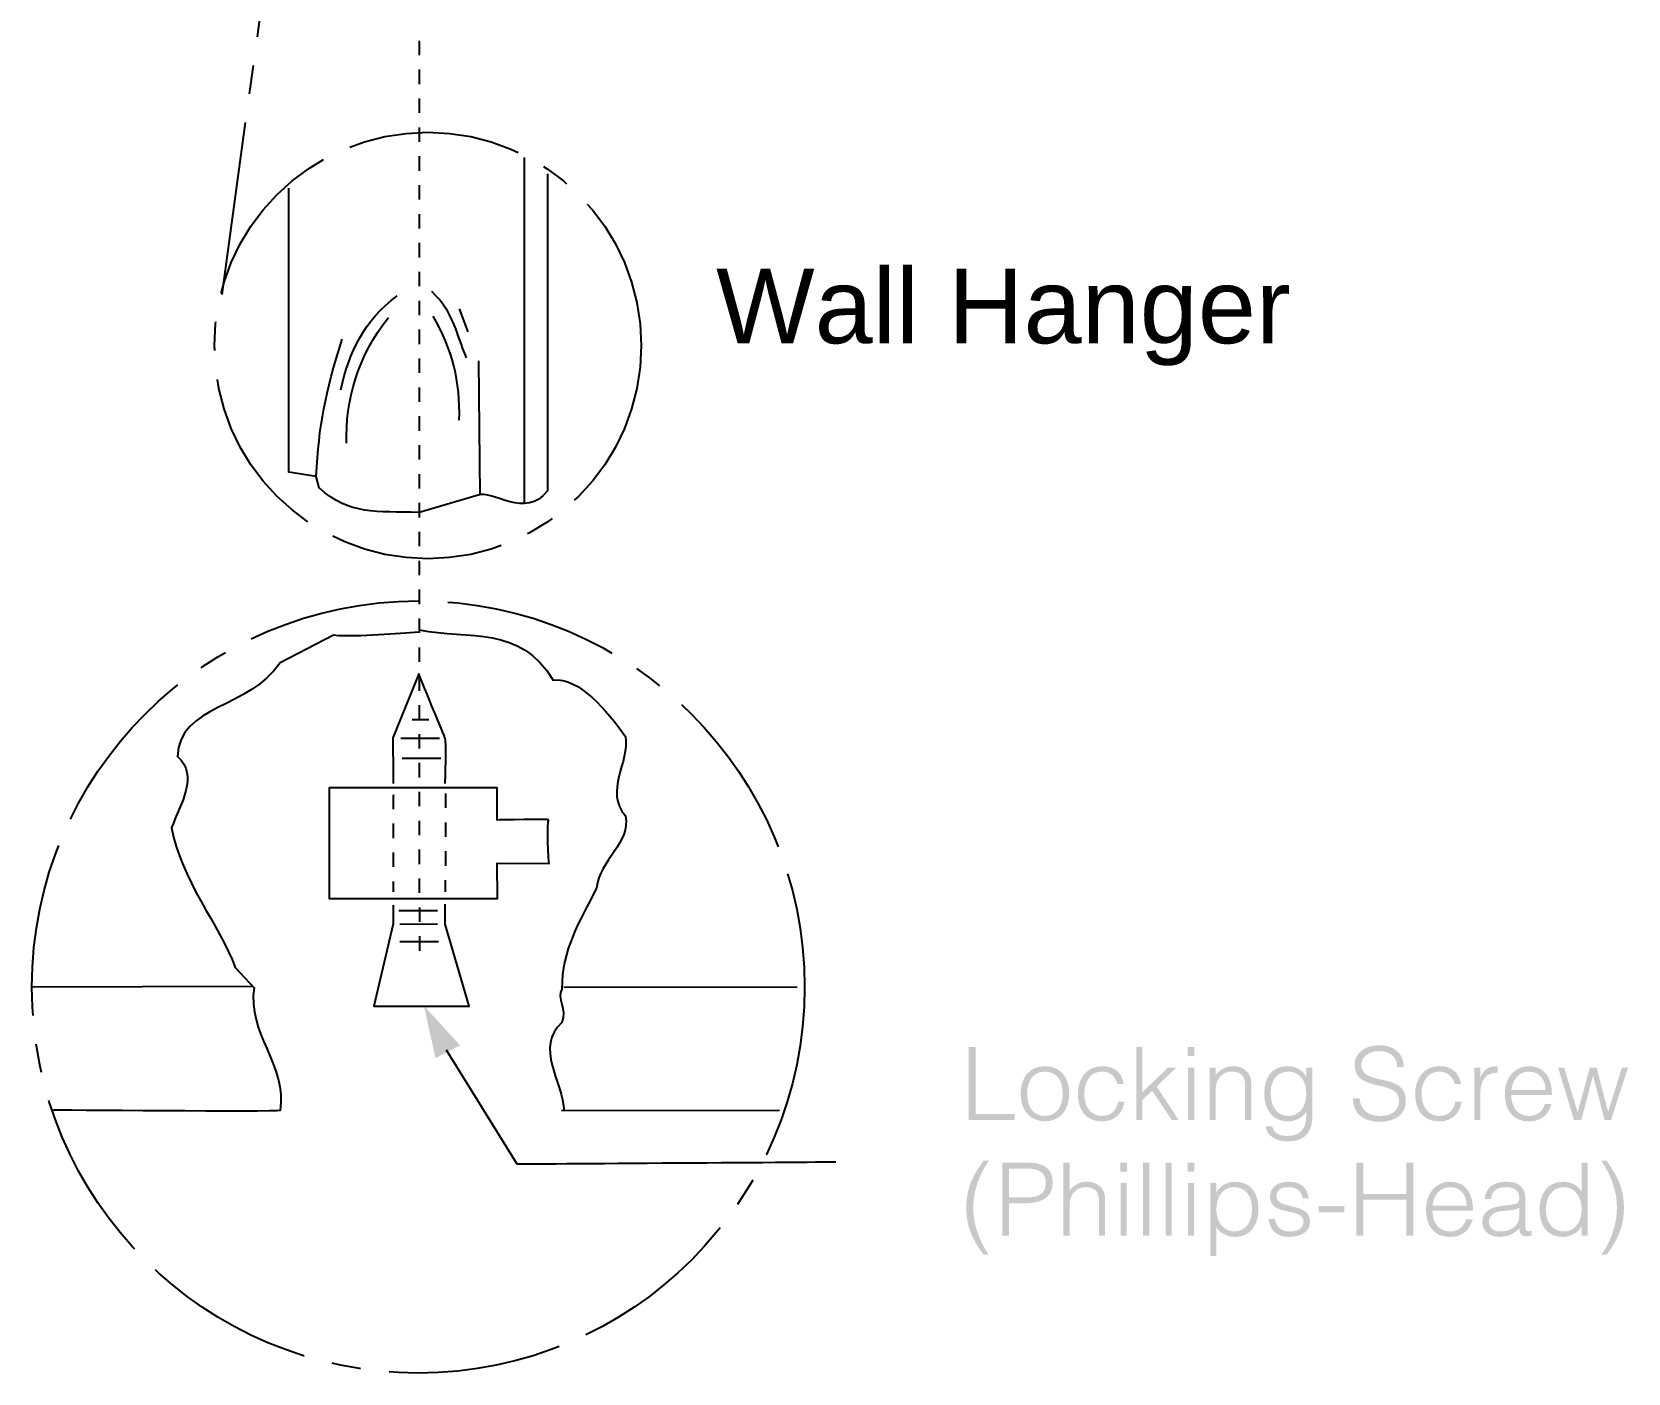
# Model space of a CAD drawing. Extents: x -115 to 53, y -129 to 6.
# Drawn here: x -4.49 to 34.47, y -91.71 to -58.95 of the extents above; entities that cross this region are included whole.
import ezdxf
from ezdxf.enums import TextEntityAlignment as Align

# ---------------------------------------------------------------- set-up
doc = ezdxf.new("R2010")
doc.units = 0
doc.header["$MEASUREMENT"] = 0
doc.linetypes.add('AI9-LTYPE2', pattern=[11.288889, 4.233333, -0.705556, 0.705556, -0.705556, 4.233333, -0.705556])
doc.linetypes.add('AI9-LTYPE6', pattern=[2.116667, 0.352778, -0.352778, 0.352778, -0.352778, 0.352778, -0.352778])
doc.layers.add('MODEL_NAME', color=3, linetype='CONTINUOUS')
doc.layers.add('TEXT', color=1, linetype='CONTINUOUS')
doc.styles.add('Arial_5', font='arial.ttf', dxfattribs={"height": 5})

# ---------------------------------------------------------------- blocks, each defined once
blk = doc.blocks.new('AI9-BLK46')
at = {"layer": 'MODEL_NAME', "color": 1, "linetype": 'AI9-LTYPE2'}
blk.add_circle((0, 0), 9.429, dxfattribs=at)
blk = doc.blocks.new('AI9-BLK44')
at = {"layer": 'MODEL_NAME', "color": 1, "linetype": 'AI9-LTYPE2'}
blk.add_circle((0, 0), 5.207, dxfattribs=at)
blk = doc.blocks.new('AI9-BLK28')
at = {"layer": 'MODEL_NAME'}
blk.add_hatch(color=1, dxfattribs=at).paths.add_polyline_path([(0.338, -0.631), (0, 0.631), (-0.338, -0.631)])
blk = doc.blocks.new('AI9-BLK27')
at = {"layer": 'MODEL_NAME'}
h = blk.add_hatch(color=1, dxfattribs=at)
edge = h.paths.add_edge_path()
edge.add_spline(control_points=[(-8.016, 0.751), (-8.016, 0.751), (-8.016, 2.529), (-8.016, 2.529), (-8.016, 2.529), (-7.848, 2.529), (-7.848, 2.529), (-7.848, 2.529), (-7.848, 0.894), (-7.848, 0.894), (-7.848, 0.894), (-6.895, 0.894), (-6.895, 0.894), (-6.895, 0.894), (-6.895, 0.751), (-6.895, 0.751), (-6.895, 0.751), (-8.016, 0.751), (-8.016, 0.751)], knot_values=[0, 0, 0, 0, 1, 1, 1, 2, 2, 2, 3, 3, 3, 4, 4, 4, 5, 5, 5, 6, 6, 6, 6], degree=3, periodic=0)
h = blk.add_hatch(color=1, dxfattribs=at)
edge = h.paths.add_edge_path()
edge.add_spline(control_points=[(-3.929, 0.751), (-3.929, 0.751), (-3.929, 2.529), (-3.929, 2.529), (-3.929, 2.529), (-3.781, 2.529), (-3.781, 2.529), (-3.781, 2.529), (-3.781, 1.422), (-3.781, 1.422), (-3.781, 1.422), (-3.154, 2.03), (-3.154, 2.03), (-3.154, 2.03), (-2.952, 2.03), (-2.952, 2.03), (-2.952, 2.03), (-3.43, 1.568), (-3.43, 1.568), (-3.43, 1.568), (-2.895, 0.751), (-2.895, 0.751), (-2.895, 0.751), (-3.06, 0.751), (-3.06, 0.751), (-3.06, 0.751), (-3.539, 1.464), (-3.539, 1.464), (-3.539, 1.464), (-3.781, 1.235), (-3.781, 1.235), (-3.781, 1.235), (-3.781, 0.751), (-3.781, 0.751), (-3.781, 0.751), (-3.929, 0.751), (-3.929, 0.751)], knot_values=[0, 0, 0, 0, 1, 1, 1, 2, 2, 2, 3, 3, 3, 4, 4, 4, 5, 5, 5, 6, 6, 6, 7, 7, 7, 8, 8, 8, 9, 9, 9, 10, 10, 10, 11, 11, 11, 12, 12, 12, 12], degree=3, periodic=0)
h = blk.add_hatch(color=1, dxfattribs=at)
edge = h.paths.add_edge_path()
edge.add_spline(control_points=[(-2.663, 0.751), (-2.663, 0.751), (-2.663, 2.03), (-2.663, 2.03), (-2.663, 2.03), (-2.514, 2.03), (-2.514, 2.03), (-2.514, 2.03), (-2.514, 0.751), (-2.514, 0.751), (-2.514, 0.751), (-2.663, 0.751), (-2.663, 0.751)], knot_values=[0, 0, 0, 0, 1, 1, 1, 2, 2, 2, 3, 3, 3, 4, 4, 4, 4], degree=3, periodic=0)
edge = h.paths.add_edge_path()
edge.add_spline(control_points=[(-2.67, 2.309), (-2.67, 2.309), (-2.67, 2.529), (-2.67, 2.529), (-2.67, 2.529), (-2.507, 2.529), (-2.507, 2.529), (-2.507, 2.529), (-2.507, 2.309), (-2.507, 2.309), (-2.507, 2.309), (-2.67, 2.309), (-2.67, 2.309)], knot_values=[0, 0, 0, 0, 1, 1, 1, 2, 2, 2, 3, 3, 3, 4, 4, 4, 4], degree=3, periodic=0)
h = blk.add_hatch(color=1, dxfattribs=at)
edge = h.paths.add_edge_path()
edge.add_spline(control_points=[(1.523, 1.281), (1.55, 0.963), (1.763, 0.847), (2.034, 0.847), (2.353, 0.847), (2.486, 1.02), (2.486, 1.215), (2.486, 1.766), (1.402, 1.4), (1.402, 2.099), (1.402, 2.346), (1.607, 2.575), (2.005, 2.575), (2.405, 2.575), (2.605, 2.333), (2.602, 2.045), (2.602, 2.045), (2.442, 2.045), (2.442, 2.045), (2.442, 2.316), (2.232, 2.432), (2.005, 2.432), (1.664, 2.432), (1.54, 2.222), (1.57, 2.04), (1.647, 1.58), (2.654, 1.911), (2.654, 1.222), (2.654, 0.896), (2.414, 0.704), (2.005, 0.704), (1.634, 0.704), (1.36, 0.896), (1.36, 1.281), (1.36, 1.281), (1.523, 1.281), (1.523, 1.281)], knot_values=[0, 0, 0, 0, 1, 1, 1, 2, 2, 2, 3, 3, 3, 4, 4, 4, 5, 5, 5, 6, 6, 6, 7, 7, 7, 8, 8, 8, 9, 9, 9, 10, 10, 10, 11, 11, 11, 12, 12, 12, 12], degree=3, periodic=0)
h = blk.add_hatch(color=1, dxfattribs=at)
edge = h.paths.add_edge_path(flags=16)
edge.add_spline(control_points=[(-6.157, 1.931), (-6.468, 1.931), (-6.591, 1.667), (-6.591, 1.39), (-6.591, 1.072), (-6.441, 0.849), (-6.157, 0.849), (-5.846, 0.849), (-5.722, 1.116), (-5.722, 1.39), (-5.725, 1.691), (-5.843, 1.931), (-6.157, 1.931)], knot_values=[0, 0, 0, 0, 1, 1, 1, 2, 2, 2, 3, 3, 3, 4, 4, 4, 4], degree=3, periodic=0)
edge = h.paths.add_edge_path()
edge.add_spline(control_points=[(-6.749, 1.39), (-6.749, 1.763), (-6.552, 2.064), (-6.157, 2.064), (-5.757, 2.064), (-5.564, 1.766), (-5.564, 1.39), (-5.564, 0.985), (-5.799, 0.716), (-6.157, 0.716), (-6.483, 0.721), (-6.749, 0.943), (-6.749, 1.39)], knot_values=[0, 0, 0, 0, 1, 1, 1, 2, 2, 2, 3, 3, 3, 4, 4, 4, 4], degree=3, periodic=0)
h = blk.add_hatch(color=1, dxfattribs=at)
edge = h.paths.add_edge_path()
edge.add_spline(control_points=[(-4.386, 1.627), (-4.438, 1.817), (-4.569, 1.931), (-4.766, 1.931), (-5.07, 1.931), (-5.196, 1.654), (-5.196, 1.388), (-5.196, 1.119), (-5.073, 0.849), (-4.766, 0.849), (-4.547, 0.849), (-4.409, 0.98), (-4.374, 1.193), (-4.374, 1.193), (-4.216, 1.193), (-4.216, 1.193), (-4.268, 0.909), (-4.445, 0.716), (-4.766, 0.716), (-5.174, 0.716), (-5.354, 1.01), (-5.354, 1.388), (-5.354, 1.743), (-5.149, 2.064), (-4.766, 2.064), (-4.473, 2.064), (-4.28, 1.924), (-4.236, 1.627), (-4.236, 1.627), (-4.386, 1.627), (-4.386, 1.627)], knot_values=[0, 0, 0, 0, 1, 1, 1, 2, 2, 2, 3, 3, 3, 4, 4, 4, 5, 5, 5, 6, 6, 6, 7, 7, 7, 8, 8, 8, 9, 9, 9, 10, 10, 10, 10], degree=3, periodic=0)
h = blk.add_hatch(color=1, dxfattribs=at)
edge = h.paths.add_edge_path()
edge.add_spline(control_points=[(-1.988, 0.751), (-1.988, 0.751), (-2.136, 0.751), (-2.136, 0.751), (-2.136, 0.751), (-2.136, 2.03), (-2.136, 2.03), (-2.136, 2.03), (-1.988, 2.03), (-1.988, 2.03), (-1.988, 2.03), (-1.988, 1.852), (-1.988, 1.852), (-1.87, 1.978), (-1.754, 2.064), (-1.576, 2.064), (-1.421, 2.064), (-1.277, 2.015), (-1.186, 1.882), (-1.124, 1.79), (-1.122, 1.694), (-1.122, 1.588), (-1.122, 1.588), (-1.122, 0.751), (-1.122, 0.751), (-1.122, 0.751), (-1.27, 0.751), (-1.27, 0.751), (-1.27, 0.751), (-1.27, 1.585), (-1.27, 1.585), (-1.27, 1.815), (-1.364, 1.931), (-1.601, 1.931), (-1.783, 1.931), (-1.909, 1.812), (-1.956, 1.682), (-1.986, 1.6), (-1.988, 1.529), (-1.988, 1.44), (-1.988, 1.44), (-1.988, 0.751), (-1.988, 0.751)], knot_values=[0, 0, 0, 0, 1, 1, 1, 2, 2, 2, 3, 3, 3, 4, 4, 4, 5, 5, 5, 6, 6, 6, 7, 7, 7, 8, 8, 8, 9, 9, 9, 10, 10, 10, 11, 11, 11, 12, 12, 12, 13, 13, 13, 14, 14, 14, 14], degree=3, periodic=0)
h = blk.add_hatch(color=1, dxfattribs=at)
edge = h.paths.add_edge_path(flags=16)
edge.add_spline(control_points=[(-0.208, 1.931), (-0.457, 1.931), (-0.643, 1.751), (-0.645, 1.43), (-0.657, 1.109), (-0.514, 0.849), (-0.208, 0.849), (0.061, 0.849), (0.224, 1.096), (0.224, 1.385), (0.224, 1.694), (0.071, 1.931), (-0.208, 1.931)], knot_values=[0, 0, 0, 0, 1, 1, 1, 2, 2, 2, 3, 3, 3, 4, 4, 4, 4], degree=3, periodic=0)
edge = h.paths.add_edge_path()
edge.add_spline(control_points=[(0.224, 2.03), (0.224, 2.03), (0.372, 2.03), (0.372, 2.03), (0.372, 2.03), (0.372, 0.874), (0.372, 0.874), (0.372, 0.531), (0.259, 0.227), (-0.228, 0.227), (-0.603, 0.227), (-0.759, 0.442), (-0.768, 0.595), (-0.768, 0.595), (-0.61, 0.595), (-0.61, 0.595), (-0.566, 0.402), (-0.403, 0.36), (-0.228, 0.36), (0.177, 0.36), (0.232, 0.662), (0.224, 0.956), (0.13, 0.8), (-0.053, 0.716), (-0.233, 0.716), (-0.623, 0.716), (-0.803, 1.035), (-0.803, 1.393), (-0.803, 1.771), (-0.638, 2.064), (-0.225, 2.064), (-0.062, 2.064), (0.133, 1.973), (0.219, 1.805), (0.219, 1.805), (0.224, 1.805), (0.224, 1.805), (0.224, 1.805), (0.224, 2.03), (0.224, 2.03)], knot_values=[0, 0, 0, 0, 1, 1, 1, 2, 2, 2, 3, 3, 3, 4, 4, 4, 5, 5, 5, 6, 6, 6, 7, 7, 7, 8, 8, 8, 9, 9, 9, 10, 10, 10, 11, 11, 11, 12, 12, 12, 13, 13, 13, 13], degree=3, periodic=0)
h = blk.add_hatch(color=1, dxfattribs=at)
edge = h.paths.add_edge_path()
edge.add_spline(control_points=[(3.847, 1.627), (3.795, 1.817), (3.664, 1.931), (3.467, 1.931), (3.163, 1.931), (3.037, 1.654), (3.037, 1.388), (3.037, 1.119), (3.16, 0.849), (3.467, 0.849), (3.686, 0.849), (3.825, 0.98), (3.859, 1.193), (3.859, 1.193), (4.017, 1.193), (4.017, 1.193), (3.965, 0.909), (3.788, 0.716), (3.467, 0.716), (3.059, 0.716), (2.879, 1.01), (2.879, 1.388), (2.879, 1.743), (3.084, 2.064), (3.467, 2.064), (3.76, 2.064), (3.953, 1.924), (3.998, 1.627), (3.998, 1.627), (3.847, 1.627), (3.847, 1.627)], knot_values=[0, 0, 0, 0, 1, 1, 1, 2, 2, 2, 3, 3, 3, 4, 4, 4, 5, 5, 5, 6, 6, 6, 7, 7, 7, 8, 8, 8, 9, 9, 9, 10, 10, 10, 10], degree=3, periodic=0)
h = blk.add_hatch(color=1, dxfattribs=at)
edge = h.paths.add_edge_path()
edge.add_spline(control_points=[(4.469, 0.751), (4.469, 0.751), (4.321, 0.751), (4.321, 0.751), (4.321, 0.751), (4.321, 2.03), (4.321, 2.03), (4.321, 2.03), (4.469, 2.03), (4.469, 2.03), (4.469, 2.03), (4.469, 1.79), (4.469, 1.79), (4.469, 1.79), (4.474, 1.79), (4.474, 1.79), (4.556, 1.995), (4.677, 2.064), (4.892, 2.064), (4.892, 2.064), (4.892, 1.904), (4.892, 1.904), (4.558, 1.911), (4.469, 1.664), (4.469, 1.378), (4.469, 1.378), (4.469, 0.751), (4.469, 0.751)], knot_values=[0, 0, 0, 0, 1, 1, 1, 2, 2, 2, 3, 3, 3, 4, 4, 4, 5, 5, 5, 6, 6, 6, 7, 7, 7, 8, 8, 8, 9, 9, 9, 9], degree=3, periodic=0)
h = blk.add_hatch(color=1, dxfattribs=at)
edge = h.paths.add_edge_path(flags=16)
edge.add_spline(control_points=[(6.062, 1.479), (6.062, 1.728), (5.924, 1.931), (5.657, 1.931), (5.395, 1.931), (5.257, 1.721), (5.227, 1.479), (5.227, 1.479), (6.062, 1.479), (6.062, 1.479)], knot_values=[0, 0, 0, 0, 1, 1, 1, 2, 2, 2, 3, 3, 3, 3], degree=3, periodic=0)
edge = h.paths.add_edge_path()
edge.add_spline(control_points=[(5.227, 1.356), (5.225, 1.079), (5.373, 0.849), (5.657, 0.849), (5.85, 0.849), (6, 0.956), (6.045, 1.143), (6.045, 1.143), (6.21, 1.143), (6.21, 1.143), (6.136, 0.901), (5.983, 0.716), (5.657, 0.716), (5.247, 0.716), (5.069, 1.007), (5.069, 1.385), (5.069, 1.758), (5.291, 2.064), (5.657, 2.064), (6.008, 2.064), (6.222, 1.815), (6.22, 1.356), (6.22, 1.356), (5.227, 1.356), (5.227, 1.356)], knot_values=[0, 0, 0, 0, 1, 1, 1, 2, 2, 2, 3, 3, 3, 4, 4, 4, 5, 5, 5, 6, 6, 6, 7, 7, 7, 8, 8, 8, 8], degree=3, periodic=0)
h = blk.add_hatch(color=1, dxfattribs=at)
edge = h.paths.add_edge_path()
edge.add_spline(control_points=[(7.59, 0.948), (7.59, 0.948), (7.926, 2.03), (7.926, 2.03), (7.926, 2.03), (8.077, 2.03), (8.077, 2.03), (8.077, 2.03), (7.662, 0.751), (7.662, 0.751), (7.662, 0.751), (7.504, 0.751), (7.504, 0.751), (7.504, 0.751), (7.225, 1.825), (7.225, 1.825), (7.225, 1.825), (7.22, 1.825), (7.22, 1.825), (7.22, 1.825), (6.936, 0.751), (6.936, 0.751), (6.936, 0.751), (6.758, 0.751), (6.758, 0.751), (6.758, 0.751), (6.368, 2.03), (6.368, 2.03), (6.368, 2.03), (6.516, 2.03), (6.516, 2.03), (6.516, 2.03), (6.847, 0.938), (6.847, 0.938), (6.847, 0.938), (7.144, 2.03), (7.144, 2.03), (7.144, 2.03), (7.309, 2.03), (7.309, 2.03), (7.309, 2.03), (7.59, 0.948), (7.59, 0.948)], knot_values=[0, 0, 0, 0, 1, 1, 1, 2, 2, 2, 3, 3, 3, 4, 4, 4, 5, 5, 5, 6, 6, 6, 7, 7, 7, 8, 8, 8, 9, 9, 9, 10, 10, 10, 11, 11, 11, 12, 12, 12, 13, 13, 13, 14, 14, 14, 14], degree=3, periodic=0)
h = blk.add_hatch(color=1, dxfattribs=at)
edge = h.paths.add_edge_path()
edge.add_spline(control_points=[(-7.528, -0.247), (-7.763, -0.587), (-7.906, -0.988), (-7.906, -1.402), (-7.906, -1.812), (-7.756, -2.205), (-7.528, -2.543), (-7.528, -2.543), (-7.654, -2.543), (-7.654, -2.543), (-7.926, -2.168), (-8.077, -1.859), (-8.077, -1.39), (-8.077, -0.938), (-7.921, -0.602), (-7.654, -0.247), (-7.654, -0.247), (-7.528, -0.247), (-7.528, -0.247)], knot_values=[0, 0, 0, 0, 1, 1, 1, 2, 2, 2, 3, 3, 3, 4, 4, 4, 5, 5, 5, 6, 6, 6, 6], degree=3, periodic=0)
h = blk.add_hatch(color=1, dxfattribs=at)
edge = h.paths.add_edge_path(flags=16)
edge.add_spline(control_points=[(-6.644, -1.143), (-6.331, -1.143), (-6.136, -1.079), (-6.136, -0.778), (-6.136, -0.555), (-6.279, -0.437), (-6.595, -0.437), (-6.595, -0.437), (-7.03, -0.437), (-7.03, -0.437), (-7.03, -0.437), (-7.03, -1.143), (-7.03, -1.143), (-7.03, -1.143), (-6.644, -1.143), (-6.644, -1.143)], knot_values=[0, 0, 0, 0, 1, 1, 1, 2, 2, 2, 3, 3, 3, 4, 4, 4, 5, 5, 5, 5], degree=3, periodic=0)
edge = h.paths.add_edge_path()
edge.add_spline(control_points=[(-7.198, -2.072), (-7.198, -2.072), (-7.198, -0.294), (-7.198, -0.294), (-7.198, -0.294), (-6.548, -0.294), (-6.548, -0.294), (-6.086, -0.294), (-5.968, -0.523), (-5.968, -0.79), (-5.968, -1.188), (-6.321, -1.286), (-6.65, -1.286), (-6.65, -1.286), (-7.03, -1.286), (-7.03, -1.286), (-7.03, -1.286), (-7.03, -2.072), (-7.03, -2.072), (-7.03, -2.072), (-7.198, -2.072), (-7.198, -2.072)], knot_values=[0, 0, 0, 0, 1, 1, 1, 2, 2, 2, 3, 3, 3, 4, 4, 4, 5, 5, 5, 6, 6, 6, 7, 7, 7, 7], degree=3, periodic=0)
h = blk.add_hatch(color=1, dxfattribs=at)
edge = h.paths.add_edge_path()
edge.add_spline(control_points=[(-5.704, -2.072), (-5.704, -2.072), (-5.704, -0.294), (-5.704, -0.294), (-5.704, -0.294), (-5.555, -0.294), (-5.555, -0.294), (-5.555, -0.294), (-5.555, -0.97), (-5.555, -0.97), (-5.437, -0.844), (-5.321, -0.758), (-5.143, -0.758), (-4.988, -0.758), (-4.844, -0.807), (-4.753, -0.941), (-4.691, -1.032), (-4.689, -1.128), (-4.689, -1.234), (-4.689, -1.234), (-4.689, -2.072), (-4.689, -2.072), (-4.689, -2.072), (-4.837, -2.072), (-4.837, -2.072), (-4.837, -2.072), (-4.837, -1.237), (-4.837, -1.237), (-4.837, -1.007), (-4.931, -0.891), (-5.168, -0.891), (-5.35, -0.891), (-5.476, -1.01), (-5.523, -1.141), (-5.553, -1.222), (-5.555, -1.294), (-5.555, -1.383), (-5.555, -1.383), (-5.555, -2.072), (-5.555, -2.072), (-5.555, -2.072), (-5.704, -2.072), (-5.704, -2.072)], knot_values=[0, 0, 0, 0, 1, 1, 1, 2, 2, 2, 3, 3, 3, 4, 4, 4, 5, 5, 5, 6, 6, 6, 7, 7, 7, 8, 8, 8, 9, 9, 9, 10, 10, 10, 11, 11, 11, 12, 12, 12, 13, 13, 13, 14, 14, 14, 14], degree=3, periodic=0)
h = blk.add_hatch(color=1, dxfattribs=at)
edge = h.paths.add_edge_path()
edge.add_spline(control_points=[(-4.308, -2.072), (-4.308, -2.072), (-4.308, -0.792), (-4.308, -0.792), (-4.308, -0.792), (-4.16, -0.792), (-4.16, -0.792), (-4.16, -0.792), (-4.16, -2.072), (-4.16, -2.072), (-4.16, -2.072), (-4.308, -2.072), (-4.308, -2.072)], knot_values=[0, 0, 0, 0, 1, 1, 1, 2, 2, 2, 3, 3, 3, 4, 4, 4, 4], degree=3, periodic=0)
edge = h.paths.add_edge_path()
edge.add_spline(control_points=[(-4.316, -0.513), (-4.316, -0.513), (-4.316, -0.294), (-4.316, -0.294), (-4.316, -0.294), (-4.153, -0.294), (-4.153, -0.294), (-4.153, -0.294), (-4.153, -0.513), (-4.153, -0.513), (-4.153, -0.513), (-4.316, -0.513), (-4.316, -0.513)], knot_values=[0, 0, 0, 0, 1, 1, 1, 2, 2, 2, 3, 3, 3, 4, 4, 4, 4], degree=3, periodic=0)
h = blk.add_hatch(color=1, dxfattribs=at)
edge = h.paths.add_edge_path()
edge.add_spline(control_points=[(-3.76, -2.072), (-3.76, -2.072), (-3.76, -0.294), (-3.76, -0.294), (-3.76, -0.294), (-3.612, -0.294), (-3.612, -0.294), (-3.612, -0.294), (-3.612, -2.072), (-3.612, -2.072), (-3.612, -2.072), (-3.76, -2.072), (-3.76, -2.072)], knot_values=[0, 0, 0, 0, 1, 1, 1, 2, 2, 2, 3, 3, 3, 4, 4, 4, 4], degree=3, periodic=0)
h = blk.add_hatch(color=1, dxfattribs=at)
edge = h.paths.add_edge_path()
edge.add_spline(control_points=[(-3.212, -2.072), (-3.212, -2.072), (-3.212, -0.294), (-3.212, -0.294), (-3.212, -0.294), (-3.064, -0.294), (-3.064, -0.294), (-3.064, -0.294), (-3.064, -2.072), (-3.064, -2.072), (-3.064, -2.072), (-3.212, -2.072), (-3.212, -2.072)], knot_values=[0, 0, 0, 0, 1, 1, 1, 2, 2, 2, 3, 3, 3, 4, 4, 4, 4], degree=3, periodic=0)
h = blk.add_hatch(color=1, dxfattribs=at)
edge = h.paths.add_edge_path()
edge.add_spline(control_points=[(-2.664, -2.072), (-2.664, -2.072), (-2.664, -0.792), (-2.664, -0.792), (-2.664, -0.792), (-2.516, -0.792), (-2.516, -0.792), (-2.516, -0.792), (-2.516, -2.072), (-2.516, -2.072), (-2.516, -2.072), (-2.664, -2.072), (-2.664, -2.072)], knot_values=[0, 0, 0, 0, 1, 1, 1, 2, 2, 2, 3, 3, 3, 4, 4, 4, 4], degree=3, periodic=0)
edge = h.paths.add_edge_path()
edge.add_spline(control_points=[(-2.671, -0.513), (-2.671, -0.513), (-2.671, -0.294), (-2.671, -0.294), (-2.671, -0.294), (-2.508, -0.294), (-2.508, -0.294), (-2.508, -0.294), (-2.508, -0.513), (-2.508, -0.513), (-2.508, -0.513), (-2.671, -0.513), (-2.671, -0.513)], knot_values=[0, 0, 0, 0, 1, 1, 1, 2, 2, 2, 3, 3, 3, 4, 4, 4, 4], degree=3, periodic=0)
h = blk.add_hatch(color=1, dxfattribs=at)
edge = h.paths.add_edge_path()
edge.add_spline(control_points=[(1.448, -2.072), (1.448, -2.072), (1.448, -0.294), (1.448, -0.294), (1.448, -0.294), (1.616, -0.294), (1.616, -0.294), (1.616, -0.294), (1.616, -1.057), (1.616, -1.057), (1.616, -1.057), (2.668, -1.057), (2.668, -1.057), (2.668, -1.057), (2.668, -0.294), (2.668, -0.294), (2.668, -0.294), (2.835, -0.294), (2.835, -0.294), (2.835, -0.294), (2.835, -2.072), (2.835, -2.072), (2.835, -2.072), (2.668, -2.072), (2.668, -2.072), (2.668, -2.072), (2.668, -1.2), (2.668, -1.2), (2.668, -1.2), (1.616, -1.2), (1.616, -1.2), (1.616, -1.2), (1.616, -2.072), (1.616, -2.072), (1.616, -2.072), (1.448, -2.072), (1.448, -2.072)], knot_values=[0, 0, 0, 0, 1, 1, 1, 2, 2, 2, 3, 3, 3, 4, 4, 4, 5, 5, 5, 6, 6, 6, 7, 7, 7, 8, 8, 8, 9, 9, 9, 10, 10, 10, 11, 11, 11, 12, 12, 12, 12], degree=3, periodic=0)
h = blk.add_hatch(color=1, dxfattribs=at)
edge = h.paths.add_edge_path(flags=16)
edge.add_spline(control_points=[(6.512, -0.891), (6.206, -0.891), (6.063, -1.151), (6.075, -1.471), (6.078, -1.793), (6.263, -1.973), (6.512, -1.973), (6.791, -1.973), (6.945, -1.736), (6.945, -1.427), (6.945, -1.138), (6.781, -0.891), (6.512, -0.891)], knot_values=[0, 0, 0, 0, 1, 1, 1, 2, 2, 2, 3, 3, 3, 4, 4, 4, 4], degree=3, periodic=0)
edge = h.paths.add_edge_path()
edge.add_spline(control_points=[(6.945, -0.294), (6.945, -0.294), (7.093, -0.294), (7.093, -0.294), (7.093, -0.294), (7.093, -2.072), (7.093, -2.072), (7.093, -2.072), (6.945, -2.072), (6.945, -2.072), (6.945, -2.072), (6.945, -1.847), (6.945, -1.847), (6.945, -1.847), (6.94, -1.847), (6.94, -1.847), (6.853, -2.015), (6.658, -2.106), (6.495, -2.106), (6.083, -2.106), (5.917, -1.812), (5.917, -1.434), (5.917, -1.077), (6.098, -0.758), (6.488, -0.758), (6.668, -0.758), (6.851, -0.842), (6.945, -0.997), (6.945, -0.997), (6.945, -0.294), (6.945, -0.294)], knot_values=[0, 0, 0, 0, 1, 1, 1, 2, 2, 2, 3, 3, 3, 4, 4, 4, 5, 5, 5, 6, 6, 6, 7, 7, 7, 8, 8, 8, 9, 9, 9, 10, 10, 10, 10], degree=3, periodic=0)
h = blk.add_hatch(color=1, dxfattribs=at)
edge = h.paths.add_edge_path()
edge.add_spline(control_points=[(7.426, -2.543), (7.661, -2.203), (7.804, -1.802), (7.804, -1.388), (7.804, -0.978), (7.653, -0.585), (7.426, -0.247), (7.426, -0.247), (7.552, -0.247), (7.552, -0.247), (7.824, -0.622), (7.975, -0.931), (7.975, -1.4), (7.975, -1.852), (7.819, -2.188), (7.552, -2.543), (7.552, -2.543), (7.426, -2.543), (7.426, -2.543)], knot_values=[0, 0, 0, 0, 1, 1, 1, 2, 2, 2, 3, 3, 3, 4, 4, 4, 5, 5, 5, 6, 6, 6, 6], degree=3, periodic=0)
h = blk.add_hatch(color=1, dxfattribs=at)
edge = h.paths.add_edge_path(flags=16)
edge.add_spline(control_points=[(-1.54, -1.973), (-1.234, -1.973), (-1.091, -1.714), (-1.103, -1.393), (-1.106, -1.072), (-1.291, -0.891), (-1.54, -0.891), (-1.819, -0.891), (-1.972, -1.128), (-1.972, -1.437), (-1.972, -1.726), (-1.81, -1.973), (-1.54, -1.973)], knot_values=[0, 0, 0, 0, 1, 1, 1, 2, 2, 2, 3, 3, 3, 4, 4, 4, 4], degree=3, periodic=0)
edge = h.paths.add_edge_path()
edge.add_spline(control_points=[(-1.972, -2.575), (-1.972, -2.575), (-2.121, -2.575), (-2.121, -2.575), (-2.121, -2.575), (-2.121, -0.792), (-2.121, -0.792), (-2.121, -0.792), (-1.972, -0.792), (-1.972, -0.792), (-1.972, -0.792), (-1.972, -1.017), (-1.972, -1.017), (-1.972, -1.017), (-1.967, -1.017), (-1.967, -1.017), (-1.881, -0.849), (-1.686, -0.758), (-1.523, -0.758), (-1.111, -0.758), (-0.945, -1.052), (-0.945, -1.43), (-0.945, -1.788), (-1.125, -2.106), (-1.516, -2.106), (-1.696, -2.106), (-1.878, -2.022), (-1.972, -1.867), (-1.972, -1.867), (-1.972, -2.575), (-1.972, -2.575)], knot_values=[0, 0, 0, 0, 1, 1, 1, 2, 2, 2, 3, 3, 3, 4, 4, 4, 5, 5, 5, 6, 6, 6, 7, 7, 7, 8, 8, 8, 9, 9, 9, 10, 10, 10, 10], degree=3, periodic=0)
h = blk.add_hatch(color=1, dxfattribs=at)
edge = h.paths.add_edge_path()
edge.add_spline(control_points=[(-0.543, -1.672), (-0.496, -1.891), (-0.382, -1.973), (-0.16, -1.973), (0.055, -1.973), (0.156, -1.859), (0.156, -1.736), (0.156, -1.365), (-0.664, -1.627), (-0.664, -1.123), (-0.664, -0.911), (-0.498, -0.758), (-0.214, -0.758), (0.063, -0.758), (0.243, -0.872), (0.28, -1.16), (0.28, -1.16), (0.129, -1.16), (0.129, -1.16), (0.102, -0.963), (-0.032, -0.891), (-0.217, -0.891), (-0.404, -0.891), (-0.506, -0.98), (-0.506, -1.111), (-0.506, -1.459), (0.314, -1.242), (0.314, -1.733), (0.314, -1.978), (0.095, -2.106), (-0.207, -2.106), (-0.508, -2.106), (-0.681, -1.914), (-0.693, -1.672), (-0.693, -1.672), (-0.543, -1.672), (-0.543, -1.672)], knot_values=[0, 0, 0, 0, 1, 1, 1, 2, 2, 2, 3, 3, 3, 4, 4, 4, 5, 5, 5, 6, 6, 6, 7, 7, 7, 8, 8, 8, 9, 9, 9, 10, 10, 10, 11, 11, 11, 12, 12, 12, 12], degree=3, periodic=0)
h = blk.add_hatch(color=1, dxfattribs=at)
edge = h.paths.add_edge_path(flags=16)
edge.add_spline(control_points=[(4.137, -1.343), (4.137, -1.094), (3.999, -0.891), (3.732, -0.891), (3.47, -0.891), (3.332, -1.101), (3.302, -1.343), (3.302, -1.343), (4.137, -1.343), (4.137, -1.343)], knot_values=[0, 0, 0, 0, 1, 1, 1, 2, 2, 2, 3, 3, 3, 3], degree=3, periodic=0)
edge = h.paths.add_edge_path()
edge.add_spline(control_points=[(3.302, -1.467), (3.3, -1.743), (3.448, -1.973), (3.732, -1.973), (3.924, -1.973), (4.075, -1.867), (4.119, -1.679), (4.119, -1.679), (4.285, -1.679), (4.285, -1.679), (4.211, -1.921), (4.058, -2.106), (3.732, -2.106), (3.322, -2.106), (3.144, -1.815), (3.144, -1.437), (3.144, -1.064), (3.366, -0.758), (3.732, -0.758), (4.083, -0.758), (4.298, -1.007), (4.295, -1.467), (4.295, -1.467), (3.302, -1.467), (3.302, -1.467)], knot_values=[0, 0, 0, 0, 1, 1, 1, 2, 2, 2, 3, 3, 3, 4, 4, 4, 5, 5, 5, 6, 6, 6, 7, 7, 7, 8, 8, 8, 8], degree=3, periodic=0)
h = blk.add_hatch(color=1, dxfattribs=at)
edge = h.paths.add_edge_path(flags=16)
edge.add_spline(control_points=[(5.421, -1.4), (5.295, -1.452), (5.167, -1.462), (5.038, -1.471), (4.814, -1.489), (4.678, -1.57), (4.678, -1.743), (4.678, -1.899), (4.814, -1.973), (4.954, -1.973), (5.189, -1.973), (5.421, -1.859), (5.421, -1.6), (5.421, -1.6), (5.421, -1.4), (5.421, -1.4)], knot_values=[0, 0, 0, 0, 1, 1, 1, 2, 2, 2, 3, 3, 3, 4, 4, 4, 5, 5, 5, 5], degree=3, periodic=0)
edge = h.paths.add_edge_path()
edge.add_spline(control_points=[(5.172, -1.326), (5.226, -1.321), (5.317, -1.306), (5.367, -1.284), (5.416, -1.262), (5.421, -1.195), (5.421, -1.151), (5.421, -1), (5.332, -0.891), (5.102, -0.891), (4.897, -0.891), (4.757, -0.958), (4.73, -1.18), (4.73, -1.18), (4.579, -1.18), (4.579, -1.18), (4.601, -0.879), (4.826, -0.758), (5.105, -0.758), (5.364, -0.758), (5.569, -0.859), (5.569, -1.155), (5.569, -1.155), (5.569, -1.852), (5.569, -1.852), (5.569, -1.968), (5.599, -1.995), (5.725, -1.951), (5.725, -1.951), (5.725, -2.067), (5.725, -2.067), (5.702, -2.074), (5.651, -2.091), (5.609, -2.091), (5.584, -2.091), (5.564, -2.089), (5.542, -2.084), (5.443, -2.069), (5.426, -1.983), (5.423, -1.894), (5.3, -2.032), (5.132, -2.106), (4.947, -2.106), (4.722, -2.106), (4.52, -1.985), (4.52, -1.738), (4.52, -1.523), (4.668, -1.393), (4.967, -1.353), (4.967, -1.353), (5.172, -1.326), (5.172, -1.326)], knot_values=[0, 0, 0, 0, 1, 1, 1, 2, 2, 2, 3, 3, 3, 4, 4, 4, 5, 5, 5, 6, 6, 6, 7, 7, 7, 8, 8, 8, 9, 9, 9, 10, 10, 10, 11, 11, 11, 12, 12, 12, 13, 13, 13, 14, 14, 14, 15, 15, 15, 16, 16, 16, 17, 17, 17, 17], degree=3, periodic=0)
h = blk.add_hatch(color=1, dxfattribs=at)
edge = h.paths.add_edge_path()
edge.add_spline(control_points=[(1.152, -1.353), (1.152, -1.353), (1.152, -1.506), (1.152, -1.506), (1.152, -1.506), (0.527, -1.506), (0.527, -1.506), (0.527, -1.506), (0.527, -1.353), (0.527, -1.353), (0.527, -1.353), (1.152, -1.353), (1.152, -1.353)], knot_values=[0, 0, 0, 0, 1, 1, 1, 2, 2, 2, 3, 3, 3, 4, 4, 4, 4], degree=3, periodic=0)

msp = doc.modelspace()

# ---------------------------------------------------------------- linework, layer by layer
at = {"layer": 'MODEL_NAME', "color": 1, "linetype": 'AI9-LTYPE2'}
msp.add_line((0.152, -65.359), (2.763, -46.201), dxfattribs=at)
at = {"layer": 'MODEL_NAME', "color": 1, "linetype": 'AI9-LTYPE6'}
msp.add_line((4.956, -59.165), (4.964, -81.396), dxfattribs=at)
at = {"layer": 'MODEL_NAME', "color": 13}
for p, q in [((7.521, -62.019), (7.521, -70.441)), ((5.938, -65.714), (6.15, -66.278)), ((6.406, -66.984), (6.441, -70.265)), ((4.787, -75.742), (5.192, -75.742)), ((4.512, -76.201), (5.457, -76.201)), ((4.542, -76.684), (5.486, -76.684)), ((4.461, -80.41), (5.406, -80.41)), ((4.49, -80.741), (5.408, -80.736)), ((4.49, -81.168), (5.435, -81.168)), ((0.88, -82.264), (-4.468, -82.279)), ((8.49, -82.269), (14.184, -82.277)), ((8.436, -85.293), (13.752, -85.288))]:
    msp.add_line(p, q, dxfattribs=at)
at = {"layer": 'MODEL_NAME', "color": 13, "linetype": 'AI9-LTYPE6'}
msp.add_line((5.602, -77.551), (5.597, -79.953), dxfattribs=at)
at = {"layer": 'MODEL_NAME', "color": 13}
msp.add_lwpolyline([(4.328, -80.277), (4.328, -80.736), (3.849, -82.741), (6.183, -82.741), (5.597, -80.741), (5.592, -80.25)], dxfattribs=at)
for points, knots in [([(8.09, -62.415), (8.09, -62.415), (8.09, -70.159), (8.09, -70.159), (7.561, -70.864), (6.749, -70.124), (6.397, -70.265), (6.397, -70.265), (4.933, -70.692), (4.933, -70.692)], [0, 0, 0, 0, 1, 1, 1, 2, 2, 2, 3, 3, 3, 3]), ([(4.95, -70.688), (3.927, -70.653), (3.257, -70.759), (2.516, -70.088), (2.516, -70.088), (2.446, -69.806), (2.446, -69.806), (2.446, -69.806), (1.775, -69.7), (1.775, -69.7), (1.775, -69.7), (1.775, -62.768), (1.775, -62.768)], [0, 0, 0, 0, 1, 1, 1, 2, 2, 2, 3, 3, 3, 4, 4, 4, 4]), ([(4.942, -73.613), (4.456, -73.634), (3.516, -73.742), (2.869, -73.687), (2.869, -73.687), (1.564, -74.357), (1.564, -74.357), (0.823, -75.486), (-0.906, -75.38), (-0.941, -76.65), (-0.412, -77.109), (-0.87, -77.814), (-1.082, -78.379), (-0.87, -79.649), (0.082, -80.742), (0.47, -81.801), (0.47, -81.801), (0.929, -82.294), (0.929, -82.294), (0.752, -83.388), (1.74, -84.199), (1.564, -85.293), (1.485, -85.334), (-4.053, -85.272), (-4.011, -85.29)], [0, 0, 0, 0, 1, 1, 1, 2, 2, 2, 3, 3, 3, 4, 4, 4, 5, 5, 5, 6, 6, 6, 7, 7, 7, 8, 8, 8, 8]), ([(4.957, -73.552), (6.189, -73.796), (7.409, -73.421), (8.231, -74.78), (8.866, -74.71), (9.537, -75.521), (9.995, -76.156), (10.101, -76.791), (9.466, -77.497), (9.995, -78.096), (10.136, -78.767), (9.36, -79.155), (9.29, -79.86), (8.866, -80.707), (8.443, -81.342), (8.443, -82.33), (8.302, -82.541), (8.584, -82.824), (8.443, -83.141), (7.773, -83.741), (8.464, -84.601), (8.499, -85.306)], [0, 0, 0, 0, 1, 1, 1, 2, 2, 2, 3, 3, 3, 4, 4, 4, 5, 5, 5, 6, 6, 6, 7, 7, 7, 7]), ([(5.597, -77.307), (5.597, -77.307), (5.623, -76.203), (5.597, -76.205), (5.597, -76.205), (4.942, -74.625), (4.954, -74.63), (4.954, -74.63), (4.315, -76.188), (4.315, -76.188), (4.316, -76.196), (4.328, -77.307), (4.328, -77.307)], [0, 0, 0, 0, 1, 1, 1, 2, 2, 2, 3, 3, 3, 4, 4, 4, 4]), ([(8.122, -78.193), (8.063, -78.218), (8.13, -79.256), (8.13, -79.256), (8.13, -79.256), (6.861, -79.251), (6.861, -79.251), (6.861, -79.251), (6.871, -80.115), (6.871, -80.115), (6.871, -80.115), (2.762, -80.115), (2.762, -80.115), (2.762, -80.115), (2.762, -77.41), (2.762, -77.41), (2.762, -77.41), (6.865, -77.41), (6.865, -77.41), (6.865, -77.41), (6.866, -78.198), (6.866, -78.198), (6.866, -78.198), (8.186, -78.169), (8.122, -78.193)], [0, 0, 0, 0, 1, 1, 1, 2, 2, 2, 3, 3, 3, 4, 4, 4, 5, 5, 5, 6, 6, 6, 7, 7, 7, 8, 8, 8, 8])]:
    msp.add_open_spline(points, degree=3, knots=knots, dxfattribs=at)
for points in [[(3.045, -67.689), (3.257, -66.772), (3.61, -65.996), (4.421, -65.396)], [(6.115, -66.913), (5.867, -66.314), (5.797, -65.784), (5.268, -65.291)], [(3.187, -68.995), (3.151, -67.972), (3.469, -66.843), (4.209, -65.926)], [(5.938, -68.43), (5.973, -67.478), (5.762, -66.702), (5.303, -65.89)], [(2.446, -69.806), (2.516, -68.536), (2.657, -67.795), (3.081, -66.455)]]:
    msp.add_open_spline(points, degree=3, dxfattribs=at)
at = {"layer": 'MODEL_NAME', "color": 13, "linetype": 'AI9-LTYPE6'}
msp.add_open_spline([(4.331, -77.58), (4.318, -77.658), (4.323, -79.953), (4.323, -79.953)], degree=3, dxfattribs=at)
at = {"layer": 'MODEL_NAME', "color": 1}
msp.add_open_spline([(5.618, -83.81), (5.618, -83.81), (7.344, -86.598), (7.344, -86.598), (7.344, -86.598), (15.174, -86.547), (15.13, -86.547)], degree=3, knots=[0, 0, 0, 0, 1, 1, 1, 2, 2, 2, 2], dxfattribs=at)

# ---------------------------------------------------------------- block references
at = {"layer": 'MODEL_NAME', "color": 7, "linetype": 'AI9-LTYPE2'}
msp.add_blockref('AI9-BLK44', (5.171, -66.608), dxfattribs=at)
at = {"layer": 'MODEL_NAME', "color": 7}
msp.add_blockref('AI9-BLK46', (4.937, -82.277), dxfattribs=at)
at = {"layer": 'MODEL_NAME', "color": 7, "rotation": 27.57975463591147}
msp.add_blockref('AI9-BLK28', (5.367, -83.296), dxfattribs=at)
at = {"layer": 'MODEL_NAME', "color": 1}
msp.add_blockref('AI9-BLK27', (26.391, -86.274), dxfattribs=at)

# ---------------------------------------------------------------- texts
at = {"layer": 'TEXT', "linetype": 'Continuous', "style": 'Arial_5'}
msp.add_text('Wall Hanger', height=1.82518, dxfattribs=at).set_placement((19.22, -65.868), align=Align.MIDDLE)

doc.saveas('drawing.dxf')
